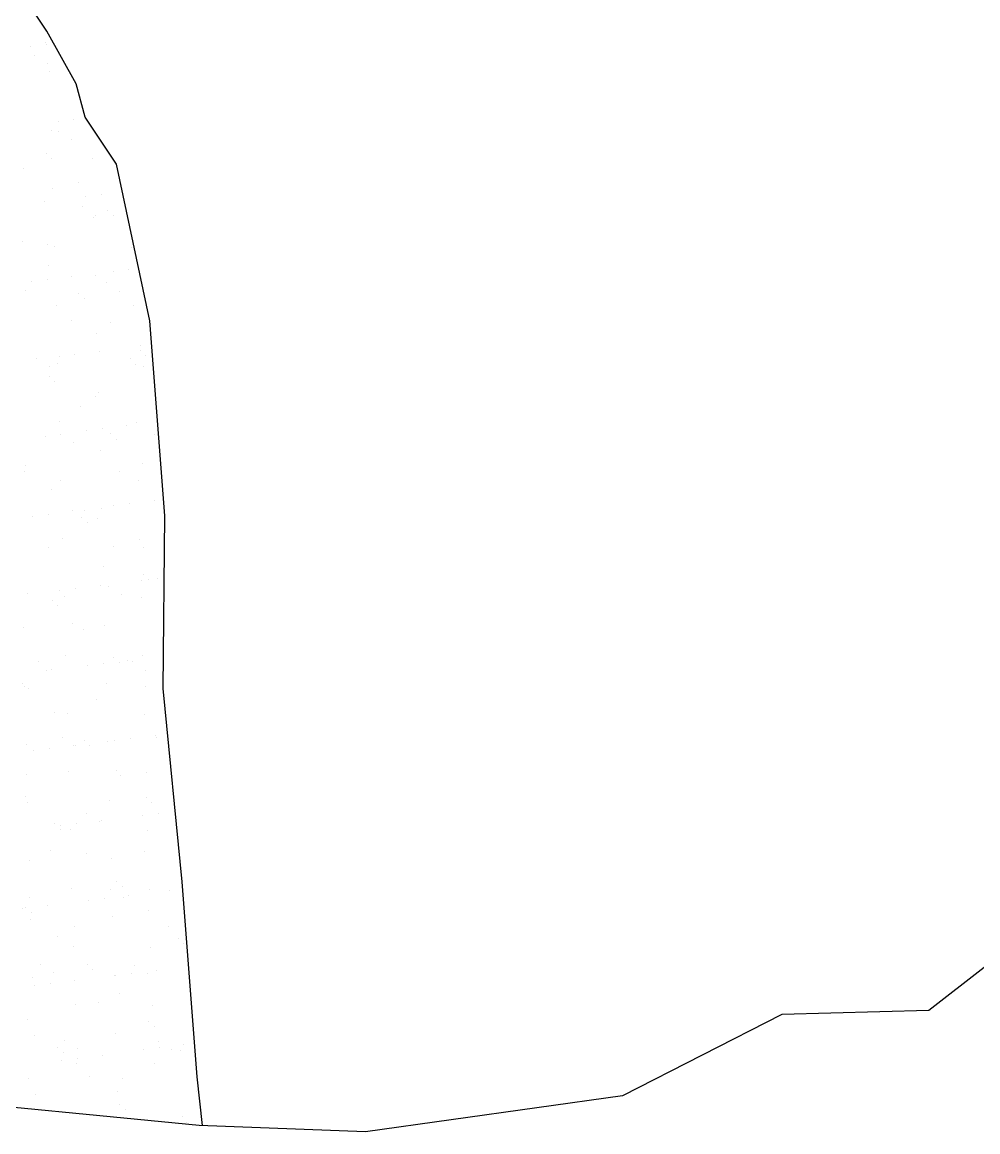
# Model space of a CAD drawing. Header units: metres. Extents: x 333256 to 336477, y 1789489 to 1791930.
# Drawn here: x 333800 to 334432, y 1789489 to 1790223 of the extents above; entities that cross this region are included whole.
import ezdxf

# ---------------------------------------------------------------- set-up
doc = ezdxf.new("R2010")
doc.units = ezdxf.units.M
doc.layers.add('SAND DUNES', color=42, linetype='Continuous')

msp = doc.modelspace()

# ---------------------------------------------------------------- linework, layer by layer
at = {"color": 3}
msp.add_lwpolyline([(334470.75, 1789624.46), (334399.57, 1789569.12), (334302.32, 1789566.61), (334197.08, 1789512.9), (334027.09, 1789489.02), (333917.08, 1789493.23), (333536.23, 1789530.11), (333539.66, 1789490.91), (333520.52, 1789492.76), (333500.14, 1789589.7), (333486.15, 1789654.97), (333413.7, 1789927.95), (333345.78, 1790145.28), (333317.79, 1790234.4), (333256.12, 1790392.54), (333300.61, 1790397.09), (333298.89, 1790473.99)], dxfattribs=at)
at = {"layer": 'SAND DUNES'}
for p, q in [((333816.33, 1790216.71), (333800, 1790241.26)), ((333835.74, 1790181.84), (333816.33, 1790216.71)), ((333841.63, 1790159.69), (333835.74, 1790181.84)), ((333862.42, 1790128.78), (333841.63, 1790159.69)), ((333884.47, 1790025.22), (333862.42, 1790128.78)), ((333894.26, 1789896.16), (333884.47, 1790025.22)), ((333893.12, 1789782.09), (333894.26, 1789896.16)), ((333905.75, 1789654.24), (333893.12, 1789782.09)), ((333915.78, 1789525.28), (333905.75, 1789654.24)), ((333919.31, 1789493.14), (333915.78, 1789525.28))]:
    msp.add_line(p, q, dxfattribs=at)
at = {"layer": 'SAND DUNES', "linetype": 'Continuous'}
for p, q in [((333805.56, 1790206.43), (333805.56, 1790206.43)), ((333815.56, 1790209.36), (333815.56, 1790209.36)), ((333815.98, 1790207.74), (333815.98, 1790207.74)), ((333808.31, 1790200.77), (333808.31, 1790200.77)), ((333816.72, 1790195.35), (333816.72, 1790195.35)), ((333818.25, 1790189.65), (333818.25, 1790189.65)), ((333823.73, 1790156.97), (333823.73, 1790156.97)), ((333834.14, 1790158.28), (333834.14, 1790158.28)), ((333819.3, 1790151.11), (333819.3, 1790151.11)), ((333824.19, 1790150.6), (333824.19, 1790150.6)), ((333832.59, 1790145.18), (333832.59, 1790145.18)), ((333815.93, 1790136), (333815.93, 1790136)), ((333819.6, 1790132.6), (333819.6, 1790132.6)), ((333846.24, 1790132.21), (333846.24, 1790132.21)), ((333800.57, 1790125.9), (333800.57, 1790125.9)), ((333862.85, 1790125.67), (333862.85, 1790125.67)), ((333836.91, 1790116.56), (333836.91, 1790116.56)), ((333820.34, 1790112.57), (333820.34, 1790112.57)), ((333814.71, 1790104.09), (333814.71, 1790104.09)), ((333841.89, 1790107.51), (333841.89, 1790107.51)), ((333852.31, 1790108.83), (333852.31, 1790108.83)), ((333840.06, 1790100.43), (333840.06, 1790100.43)), ((333848.47, 1790095.01), (333848.47, 1790095.01)), ((333856.72, 1790098.21), (333856.72, 1790098.21)), ((333860.39, 1790094.81), (333860.39, 1790094.81)), ((333847.28, 1790093.66), (333847.28, 1790093.66)), ((333800.17, 1790077.59), (333800.17, 1790077.59)), ((333816.44, 1790075.73), (333816.44, 1790075.73)), ((333821.39, 1790074.02), (333821.39, 1790074.02)), ((333872.55, 1790073.49), (333872.55, 1790073.49)), ((333817.48, 1790061.55), (333817.48, 1790061.55)), ((333860.06, 1790058.06), (333860.06, 1790058.06)), ((333870.48, 1790059.37), (333870.48, 1790059.37)), ((333806.19, 1790051.27), (333806.19, 1790051.27)), ((333816.6, 1790052.58), (333816.6, 1790052.58)), ((333832.87, 1790054.63), (333832.87, 1790054.63)), ((333848.33, 1790055.12), (333848.33, 1790055.12)), ((333855.94, 1790050.26), (333855.94, 1790050.26)), ((333802.06, 1790045.07), (333802.06, 1790045.07)), ((333837.28, 1790043.2), (333837.28, 1790043.2)), ((333864.34, 1790044.84), (333864.34, 1790044.84)), ((333840.95, 1790039.8), (333840.95, 1790039.8)), ((333822.44, 1790035.48), (333822.44, 1790035.48)), ((333873.6, 1790034.95), (333873.6, 1790034.95)), ((333832.32, 1790025.56), (333832.32, 1790025.56)), ((333858.26, 1790023.76), (333858.26, 1790023.76)), ((333849.38, 1790016.58), (333849.38, 1790016.58)), ((333878.23, 1790008.6), (333878.23, 1790008.6)), ((333809.53, 1790000.32), (333809.53, 1790000.32)), ((333824.35, 1790001.81), (333824.35, 1790001.81)), ((333834.77, 1790003.12), (333834.77, 1790003.12)), ((333851.04, 1790005.17), (333851.04, 1790005.17)), ((333871.81, 1790000.09), (333871.81, 1790000.09)), ((333878.07, 1790005.41), (333878.07, 1790005.41)), ((333881.73, 1790002.01), (333881.73, 1790002.01)), ((333817.94, 1789994.9), (333817.94, 1789994.9)), ((333823.48, 1789996.94), (333823.48, 1789996.94)), ((333874.64, 1789996.41), (333874.64, 1789996.41)), ((333880.22, 1789994.67), (333880.22, 1789994.67)), ((333817.85, 1789988.19), (333817.85, 1789988.19)), ((333821.52, 1789984.79), (333821.52, 1789984.79)), ((333850.42, 1789978.04), (333850.42, 1789978.04)), ((333848.19, 1789975.39), (333848.19, 1789975.39)), ((333838.83, 1789968.75), (333838.83, 1789968.75)), ((333824.53, 1789958.39), (333824.53, 1789958.39)), ((333869.21, 1789955.72), (333869.21, 1789955.72)), ((333875.69, 1789957.87), (333875.69, 1789957.87)), ((333815.33, 1789948.93), (333815.33, 1789948.93)), ((333825.41, 1789950.15), (333825.41, 1789950.15)), ((333842.52, 1789952.35), (333842.52, 1789952.35)), ((333852.94, 1789953.67), (333852.94, 1789953.67)), ((333858.63, 1789950.4), (333858.63, 1789950.4)), ((333887.69, 1789949.92), (333887.69, 1789949.92)), ((333833.81, 1789944.73), (333833.81, 1789944.73)), ((333862.3, 1789947), (333862.3, 1789947)), ((333851.47, 1789939.49), (333851.47, 1789939.49)), ((333802.08, 1789929.78), (333802.08, 1789929.78)), ((333879.61, 1789930.96), (333879.61, 1789930.96)), ((333801.78, 1789925.45), (333801.78, 1789925.45)), ((333825.58, 1789919.85), (333825.58, 1789919.85)), ((333864.07, 1789925.22), (333864.07, 1789925.22)), ((333876.74, 1789919.32), (333876.74, 1789919.32)), ((333819.39, 1789913.74), (333819.39, 1789913.74)), ((333871.1, 1789904.21), (333871.1, 1789904.21)), ((333887.37, 1789906.26), (333887.37, 1789906.26)), ((333817.23, 1789897.42), (333817.23, 1789897.42)), ((333833.5, 1789899.47), (333833.5, 1789899.47)), ((333841.28, 1789899.98), (333841.28, 1789899.98)), ((333852.52, 1789900.95), (333852.52, 1789900.95)), ((333860.68, 1789902.9), (333860.68, 1789902.9)), ((333806.81, 1789896.11), (333806.81, 1789896.11)), ((333839.2, 1789895.39), (333839.2, 1789895.39)), ((333842.87, 1789891.99), (333842.87, 1789891.99)), ((333849.69, 1789894.56), (333849.69, 1789894.56)), ((333817.66, 1789875.28), (333817.66, 1789875.28)), ((333826.62, 1789881.31), (333826.62, 1789881.31)), ((333860.18, 1789875.95), (333860.18, 1789875.95)), ((333877.78, 1789880.78), (333877.78, 1789880.78)), ((333879.94, 1789875.05), (333879.94, 1789875.05)), ((333853.56, 1789862.41), (333853.56, 1789862.41)), ((333878.85, 1789853.44), (333878.85, 1789853.44)), ((333879.98, 1789857.6), (333879.98, 1789857.6)), ((333883.65, 1789854.2), (333883.65, 1789854.2)), ((333889.27, 1789854.75), (333889.27, 1789854.75)), ((333824.98, 1789846.65), (333824.98, 1789846.65)), ((333835.39, 1789847.96), (333835.39, 1789847.96)), ((333851.67, 1789850.01), (333851.67, 1789850.01)), ((333857.16, 1789849.81), (333857.16, 1789849.81)), ((333803.28, 1789844.62), (333803.28, 1789844.62)), ((333819.76, 1789840.38), (333819.76, 1789840.38)), ((333827.67, 1789842.77), (333827.67, 1789842.77)), ((333865.56, 1789844.39), (333865.56, 1789844.39)), ((333878.83, 1789842.24), (333878.83, 1789842.24)), ((333823.43, 1789836.98), (333823.43, 1789836.98)), ((333833.53, 1789825.11), (333833.53, 1789825.11)), ((333854.61, 1789823.86), (333854.61, 1789823.86)), ((333800.58, 1789822.22), (333800.58, 1789822.22)), ((333840.74, 1789820.94), (333840.74, 1789820.94)), ((333828.72, 1789804.22), (333828.72, 1789804.22)), ((333860.55, 1789802.59), (333860.55, 1789802.59)), ((333879.88, 1789803.69), (333879.88, 1789803.69)), ((333810.75, 1789799.87), (333810.75, 1789799.87)), ((333815.96, 1789793.77), (333815.96, 1789793.77)), ((333819.15, 1789794.45), (333819.15, 1789794.45)), ((333843.14, 1789797.19), (333843.14, 1789797.19)), ((333853.56, 1789798.51), (333853.56, 1789798.51)), ((333864.21, 1789799.19), (333864.21, 1789799.19)), ((333869.83, 1789800.56), (333869.83, 1789800.56)), ((333873.03, 1789799.64), (333873.03, 1789799.64)), ((333881.44, 1789794.22), (333881.44, 1789794.22)), ((333800.33, 1789785.37), (333800.33, 1789785.37)), ((333801.63, 1789783.67), (333801.63, 1789783.67)), ((333804, 1789781.97), (333804, 1789781.97)), ((333855.66, 1789785.32), (333855.66, 1789785.32)), ((333881.53, 1789783.15), (333881.53, 1789783.15)), ((333849.41, 1789774.94), (333849.41, 1789774.94)), ((333821.31, 1789765.93), (333821.31, 1789765.93)), ((333829.76, 1789765.68), (333829.76, 1789765.68)), ((333880.92, 1789765.15), (333880.92, 1789765.15)), ((333826.63, 1789749.7), (333826.63, 1789749.7)), ((333888, 1789751.1), (333888, 1789751.1)), ((333888.91, 1789749.47), (333888.91, 1789749.47)), ((333802.67, 1789745.13), (333802.67, 1789745.13)), ((333817.85, 1789742.26), (333817.85, 1789742.26)), ((333834.13, 1789744.31), (333834.13, 1789744.31)), ((333835.03, 1789744.28), (333835.03, 1789744.28)), ((333841.11, 1789747.58), (333841.11, 1789747.58)), ((333844.78, 1789744.18), (333844.78, 1789744.18)), ((333856.7, 1789746.78), (333856.7, 1789746.78)), ((333861.31, 1789747.74), (333861.31, 1789747.74)), ((333871.73, 1789749.05), (333871.73, 1789749.05)), ((333807.44, 1789740.95), (333807.44, 1789740.95)), ((333862.09, 1789728.14), (333862.09, 1789728.14)), ((333803, 1789725), (333803, 1789725)), ((333830.81, 1789727.14), (333830.81, 1789727.14)), ((333865.28, 1789724.77), (333865.28, 1789724.77)), ((333881.97, 1789726.61), (333881.97, 1789726.61)), ((333801.87, 1789710.92), (333801.87, 1789710.92)), ((333803.72, 1789706.59), (333803.72, 1789706.59)), ((333857.75, 1789708.24), (333857.75, 1789708.24)), ((333881.9, 1789709.79), (333881.9, 1789709.79)), ((333885.56, 1789706.39), (333885.56, 1789706.39)), ((333842.5, 1789699.53), (333842.5, 1789699.53)), ((333879.48, 1789698.28), (333879.48, 1789698.28)), ((333889.89, 1789699.59), (333889.89, 1789699.59)), ((333821.68, 1789692.57), (333821.68, 1789692.57)), ((333825.6, 1789691.49), (333825.6, 1789691.49)), ((333836.02, 1789692.8), (333836.02, 1789692.8)), ((333850.9, 1789694.11), (333850.9, 1789694.11)), ((333852.29, 1789694.85), (333852.29, 1789694.85)), ((333825.35, 1789689.17), (333825.35, 1789689.17)), ((333831.86, 1789688.59), (333831.86, 1789688.59)), ((333883.02, 1789688.07), (333883.02, 1789688.07)), ((333818.88, 1789674.83), (333818.88, 1789674.83)), ((333842.66, 1789673.13), (333842.66, 1789673.13)), ((333858.8, 1789669.69), (333858.8, 1789669.69)), ((333881.16, 1789674.6), (333881.16, 1789674.6)), ((333804.77, 1789668.05), (333804.77, 1789668.05)), ((333862.46, 1789654.78), (333862.46, 1789654.78)), ((333832.9, 1789650.05), (333832.9, 1789650.05)), ((333858.38, 1789649.36), (333858.38, 1789649.36)), ((333866.13, 1789651.38), (333866.13, 1789651.38)), ((333884.06, 1789649.52), (333884.06, 1789649.52)), ((333897.64, 1789648.82), (333897.64, 1789648.82)), ((333804.5, 1789644.17), (333804.5, 1789644.17)), ((333843.77, 1789642.03), (333843.77, 1789642.03)), ((333854.19, 1789643.35), (333854.19, 1789643.35)), ((333866.78, 1789643.94), (333866.78, 1789643.94)), ((333870.46, 1789645.4), (333870.46, 1789645.4)), ((333800.31, 1789636.56), (333800.31, 1789636.56)), ((333802.24, 1789637.56), (333802.24, 1789637.56)), ((333805.91, 1789634.16), (333805.91, 1789634.16)), ((333816.58, 1789638.61), (333816.58, 1789638.61)), ((333883.44, 1789635.34), (333883.44, 1789635.34)), ((333805.81, 1789629.5), (333805.81, 1789629.5)), ((333859.84, 1789631.15), (333859.84, 1789631.15)), ((333823.22, 1789618.12), (333823.22, 1789618.12)), ((333834.75, 1789624.66), (333834.75, 1789624.66)), ((333897.03, 1789624.43), (333897.03, 1789624.43)), ((333833.95, 1789611.51), (333833.95, 1789611.51)), ((333885.11, 1789610.98), (333885.11, 1789610.98)), ((333903.25, 1789616.99), (333903.25, 1789616.99)), ((333906.91, 1789613.6), (333906.91, 1789613.6)), ((333811.97, 1789599.42), (333811.97, 1789599.42)), ((333843.03, 1789599.77), (333843.03, 1789599.77)), ((333846.69, 1789596.37), (333846.69, 1789596.37)), ((333874.25, 1789599.19), (333874.25, 1789599.19)), ((333888.62, 1789595.94), (333888.62, 1789595.94)), ((333806.86, 1789590.96), (333806.86, 1789590.96)), ((333820.37, 1789594), (333820.37, 1789594)), ((333834.75, 1789589.15), (333834.75, 1789589.15)), ((333860.89, 1789592.61), (333860.89, 1789592.61)), ((333861.94, 1789592.58), (333861.94, 1789592.58)), ((333872.35, 1789593.89), (333872.35, 1789593.89)), ((333882.65, 1789593.77), (333882.65, 1789593.77)), ((333808.06, 1789585.79), (333808.06, 1789585.79)), ((333818.48, 1789587.1), (333818.48, 1789587.1)), ((333850.63, 1789574.49), (333850.63, 1789574.49)), ((333864.01, 1789580.33), (333864.01, 1789580.33)), ((333835, 1789572.97), (333835, 1789572.97)), ((333886.15, 1789572.44), (333886.15, 1789572.44)), ((333803.79, 1789563.11), (333803.79, 1789563.11)), ((333883.81, 1789561.98), (333883.81, 1789561.98)), ((333807.91, 1789552.42), (333807.91, 1789552.42)), ((333861.93, 1789554.06), (333861.93, 1789554.06)), ((333887.48, 1789558.59), (333887.48, 1789558.59)), ((333823.59, 1789544.76), (333823.59, 1789544.76)), ((333827.84, 1789549.25), (333827.84, 1789549.25)), ((333890.13, 1789549.02), (333890.13, 1789549.02)), ((333890.52, 1789544.43), (333890.52, 1789544.43)), ((333906.79, 1789546.49), (333906.79, 1789546.49)), ((333827.26, 1789541.37), (333827.26, 1789541.37)), ((333836.25, 1789543.83), (333836.25, 1789543.83)), ((333836.65, 1789537.64), (333836.65, 1789537.64)), ((333852.92, 1789539.7), (333852.92, 1789539.7)), ((333880.1, 1789543.12), (333880.1, 1789543.12)), ((333898.53, 1789543.6), (333898.53, 1789543.6)), ((333904.79, 1789542.55), (333904.79, 1789542.55)), ((333826.23, 1789536.33), (333826.23, 1789536.33)), ((333836.04, 1789534.42), (333836.04, 1789534.42)), ((333887.2, 1789533.89), (333887.2, 1789533.89)), ((333804.22, 1789524.55), (333804.22, 1789524.55)), ((333844.57, 1789525.33), (333844.57, 1789525.33)), ((333866.5, 1789524.32), (333866.5, 1789524.32)), ((333862.98, 1789515.52), (333862.98, 1789515.52)), ((333915.34, 1789515.9), (333915.34, 1789515.9)), ((333808.95, 1789513.87), (333808.95, 1789513.87)), ((333864.38, 1789506.97), (333864.38, 1789506.97)), ((333868.04, 1789503.58), (333868.04, 1789503.58)), ((333906, 1789498.85), (333906, 1789498.85)), ((333908.69, 1789494.98), (333908.69, 1789494.98))]:
    msp.add_line(p, q, dxfattribs=at)

doc.saveas('drawing.dxf')
